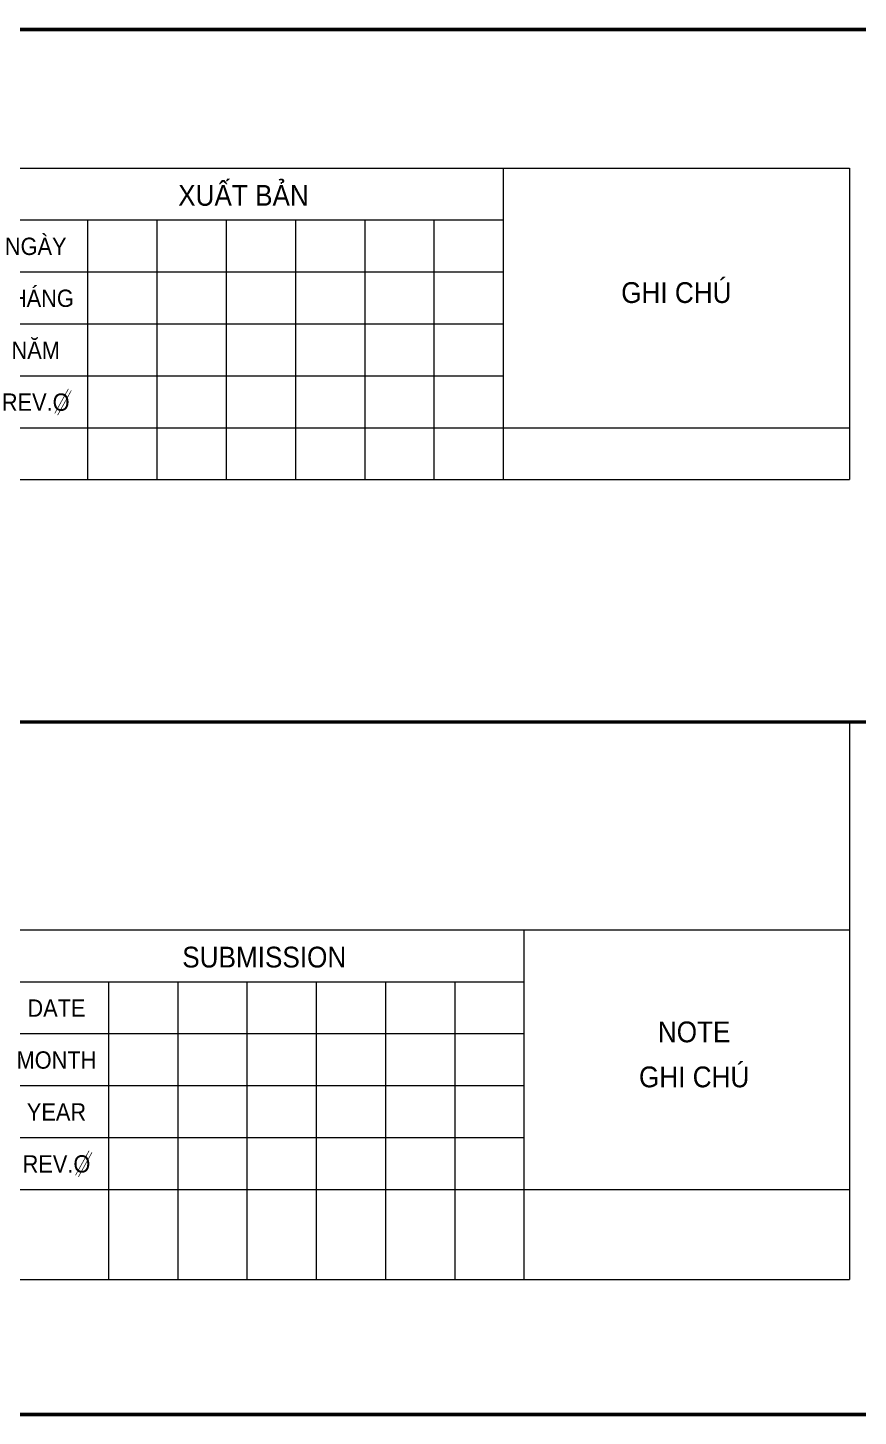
# Model space of a CAD drawing. Header units: millimetres. Extents: x 925681 to 1410834, y 71669 to 296428.
# Drawn here: x 1058953 to 1070943, y 232447 to 252497 of the extents above; entities that cross this region are included whole.
import ezdxf
from ezdxf.enums import TextEntityAlignment as Align

# ---------------------------------------------------------------- set-up
doc = ezdxf.new("R2010")
doc.units = ezdxf.units.MM
doc.header["$LTSCALE"] = 100
doc.layers.add('Ap0202_T', color=141, linetype='Continuous', lineweight=25)
doc.layers.add('Ap0206_K', color=7, linetype='Continuous', lineweight=35)
doc.styles.add('Ap_Vni-helve', font='', dxfattribs={"width": 0.8, "height": 1})
doc.styles.get('Ap_Vni-helve').set_extended_font_data('VNI-Helve')

# ---------------------------------------------------------------- blocks, each defined once
blk = doc.blocks.new('KHUNGDANHMUC')
at = {"layer": 'Ap0202_T', "const_width": 10}
for points in [[(15722, 560), (15524, 204)], [(15764, 537), (15566, 180)]]:
    blk.add_lwpolyline(points, dxfattribs=at)
at = {"layer": 'Ap0206_K', "color": 130, "lineweight": 18}
for p, q in [((0, 3750), (27000, 3750)), ((22000, 3750), (22000, 0)), ((27000, 3750), (27000, 0)), ((0, 0), (27000, 0))]:
    blk.add_line(p, q, dxfattribs=at)
at = {"layer": 'Ap0206_K', "color": 145, "lineweight": 18}
for p, q in [((14500, 3000), (22000, 3000)), ((16000, 3000), (16000, 0)), ((17000, 3000), (17000, 0)), ((18000, 3000), (18000, 0)), ((19000, 3000), (19000, 0)), ((20000, 3000), (20000, 0)), ((21000, 3000), (21000, 0)), ((14500, 2250), (22000, 2250)), ((14500, 1500), (22000, 1500)), ((14500, 750), (22000, 750))]:
    blk.add_line(p, q, dxfattribs=at)
at = {"layer": 'Ap0202_T', "style": 'Ap_Vni-helve', "width": 0.9}
for s, height, p in [('XUAÁT BAÛN', 300, (18250, 3205)), ('NGAØY', 250, (15250, 2494)), ('THAÙNG', 250, (15250, 1744)), ('GHI CHUÙ', 300, (24500, 1801)), ('NAÊM', 250, (15250, 994)), ('REV.O', 250, (15250, 244))]:
    blk.add_text(s, height=height, dxfattribs=at).set_placement(p, align=Align.CENTER)
blk = doc.blocks.new('VAV_DwgList_VIE')
at = {"layer": 'Ap0206_K', "color": 145, "lineweight": 18}
for p, q in [((0, 0), (27000, 0)), ((16000, 0), (16000, -750)), ((17000, 0), (17000, -750)), ((18000, 0), (18000, -750)), ((19000, 0), (19000, -750)), ((20000, 0), (20000, -750)), ((21000, 0), (21000, -750)), ((0, -750), (27000, -750))]:
    blk.add_line(p, q, dxfattribs=at)
at = {"layer": 'Ap0206_K', "color": 130, "lineweight": 18}
for p, q in [((22000, 0), (22000, -750)), ((27000, 0), (27000, -750))]:
    blk.add_line(p, q, dxfattribs=at)
at = {"layer": 'Ap0202_T', "style": 'Ap_Vni-helve', "width": 0.9}
for tag, p in [('STT', (600, -375)), ('SOHIEUBANVE', (3450, -375)), ('TENBANVE', (8600, -375)), ('KHUNG', (12450, -375)), ('TYLE', (13900, -375))]:
    blk.add_attdef(tag, text='', height=250, dxfattribs=at).set_placement(p, align=Align.MIDDLE)
blk = doc.blocks.new('VAV_DwgList_EN')
at = {"layer": 'Ap0206_K', "color": 145, "lineweight": 18}
for p, q in [((0, 0), (27000, 0)), ((16300, 0), (16300, -1300)), ((17300, 0), (17300, -1300)), ((18300, 0), (18300, -1300)), ((19300, 0), (19300, -1300)), ((20300, 0), (20300, -1300)), ((21300, 0), (21300, -1300)), ((0, -1300), (27000, -1300))]:
    blk.add_line(p, q, dxfattribs=at)
at = {"layer": 'Ap0206_K', "color": 130, "lineweight": 18}
for p, q in [((22300, 0), (22300, -1300)), ((27000, 0), (27000, -1300))]:
    blk.add_line(p, q, dxfattribs=at)
at = {"layer": 'Ap0202_T', "style": 'Ap_Vni-helve', "width": 0.9}
for tag, p in [('TENANH', (8600, -375)), ('STT', (600, -625)), ('SOHIEUBANVE', (3450, -625)), ('KHUNG', (12450, -625)), ('TYLE', (13900, -625))]:
    blk.add_attdef(tag, text='', height=250, dxfattribs=at).set_placement(p, align=Align.MIDDLE)
at = {"layer": 'Ap0202_T', "color": 243, "style": 'Ap_Vni-helve', "width": 0.9}
blk.add_attdef('TENVIET', text='', height=250, dxfattribs=at).set_placement((8600, -875), align=Align.MIDDLE)
blk = doc.blocks.new('blockkhungten')
at = {"layer": 'Ap0202_T', "const_width": 10}
for points in [[(58621, 25004), (58423, 24647)], [(58663, 24981), (58465, 24624)]]:
    blk.add_lwpolyline(points, dxfattribs=at)
at = {"layer": 'Ap0206_K', "color": 130, "lineweight": 18}
for p, q in [((42599, 28194), (69599, 28194)), ((64899, 28194), (64899, 24444)), ((69599, 28194), (69599, 24444)), ((42599, 24444), (69599, 24444))]:
    blk.add_line(p, q, dxfattribs=at)
at = {"layer": 'Ap0206_K', "color": 145, "lineweight": 18}
for p, q in [((57399, 27444), (64899, 27444)), ((58899, 27444), (58899, 24444)), ((59899, 27444), (59899, 24444)), ((60899, 27444), (60899, 24444)), ((61899, 27444), (61899, 24444)), ((62899, 27444), (62899, 24444)), ((63899, 27444), (63899, 24444)), ((57399, 26694), (64899, 26694)), ((57399, 25944), (64899, 25944)), ((57399, 25194), (64899, 25194))]:
    blk.add_line(p, q, dxfattribs=at)
at = {"layer": 'Ap0202_T', "style": 'Ap_Vni-helve', "width": 0.9}
for s, height, p in [('SUBMISSION', 300, (61149, 27649)), ('DATE', 250, (58149, 26938)), ('NOTE', 300, (67356, 26569)), ('MONTH', 250, (58149, 26188)), ('GHI CHUÙ', 300, (67356, 25919)), ('YEAR', 250, (58149, 25438)), ('REV.O', 250, (58149, 24688))]:
    blk.add_text(s, height=height, dxfattribs=at).set_placement(p, align=Align.CENTER)

msp = doc.modelspace()

# ---------------------------------------------------------------- linework, layer by layer
at = {"layer": 'Ap0206_K', "color": 130, "lineweight": 18}
for p, q in [((1035308.7, 250472.4), (1070817.5, 250472.4)), ((1070817.5, 242472.4), (1070817.5, 239472.4)), ((1035308.7, 239472.4), (1070817.5, 239472.4))]:
    msp.add_line(p, q, dxfattribs=at)
at = {"layer": 'Defpoints', "const_width": 50}
for points in [[(1035308.7, 252472.4), (1106326.4, 252472.4), (1106326.4, 242472.4), (1035308.7, 242472.4)], [(1035308.7, 242472.4), (1106326.4, 242472.4), (1106326.4, 232472.4), (1035308.7, 232472.4)]]:
    msp.add_lwpolyline(points, close=True, dxfattribs=at)

# ---------------------------------------------------------------- block references
at = {"layer": 'Ap0202_T'}
for name, p in [('KHUNGDANHMUC', (1043817.5, 246722.4)), ('VAV_DwgList_VIE', (1043817.5, 246722.4)), ('blockkhungten', (1001218.2, 211278.5)), ('VAV_DwgList_EN', (1043817.5, 235722.4))]:
    msp.add_blockref(name, p, dxfattribs=at)

doc.saveas('drawing.dxf')
